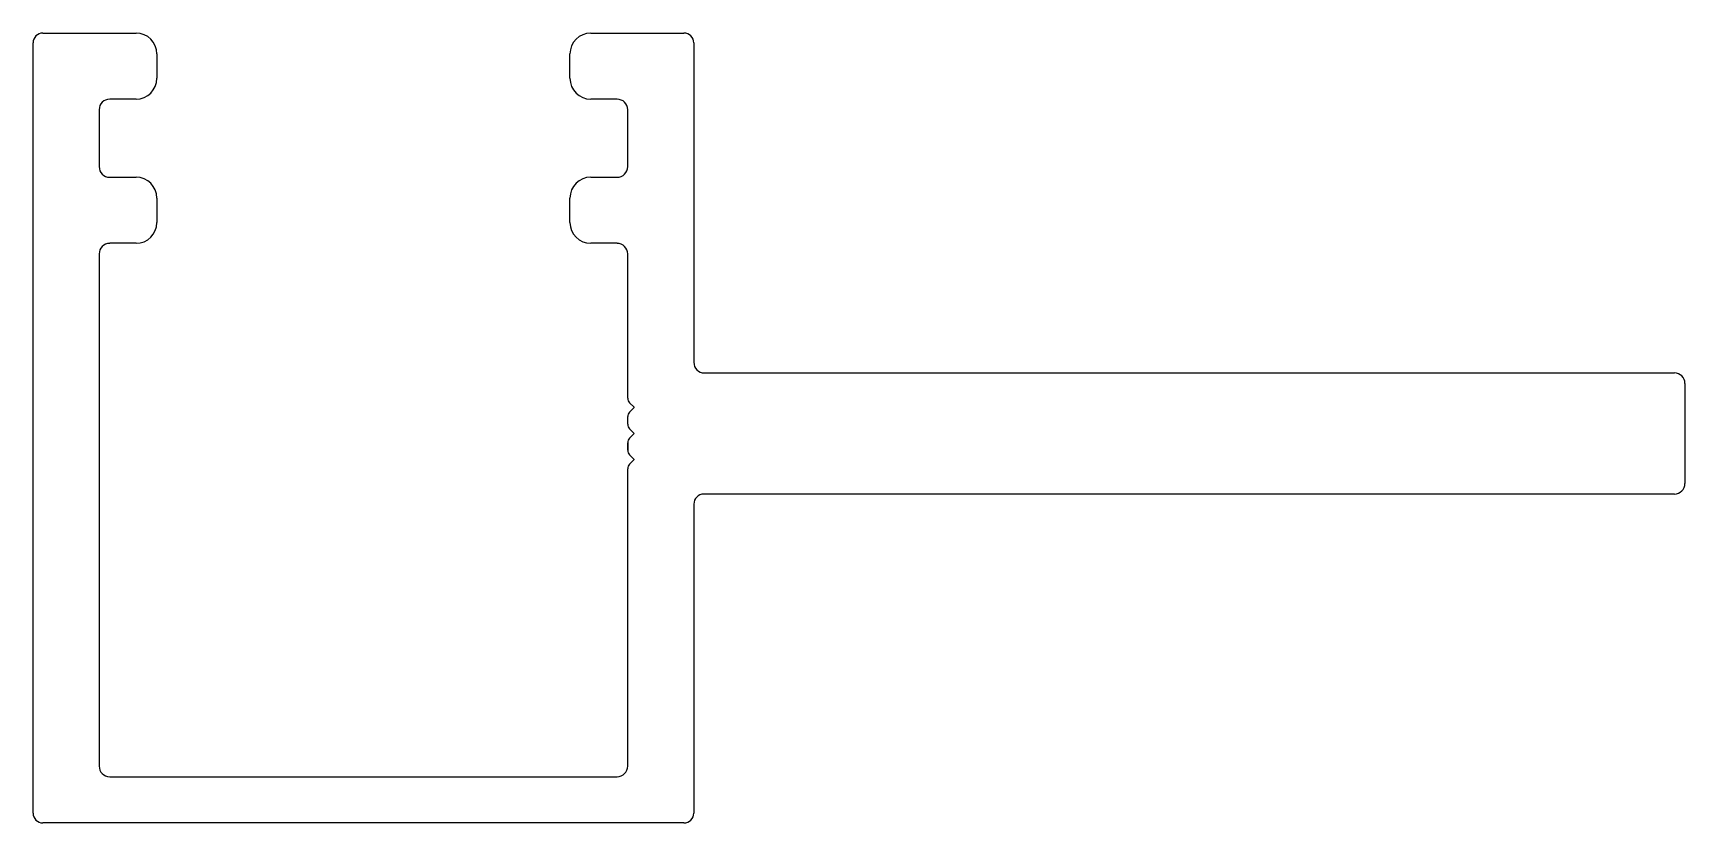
# Model space of a CAD drawing. Extents: x -24.9 to 38.6, y 0.3 to 30.6.
import ezdxf

# ---------------------------------------------------------------- set-up
doc = ezdxf.new("R2010")
doc.units = 0
doc.layers.add('5', color=7, linetype='CONTINUOUS')

msp = doc.modelspace()

# ---------------------------------------------------------------- linework, layer by layer
at = {"layer": '5', "color": 7, "linetype": 'CONTINUOUS'}
for p, q in [((-24.558, 30.638), (-20.979, 30.638)), ((-3.499, 30.638), (0.08, 30.638)), ((-24.939, 3.841), (-24.939, 30.257)), ((0.461, 30.257), (0.461, 17.985)), ((-20.179, 29.838), (-20.179, 28.898)), ((-4.299, 28.898), (-4.299, 29.838)), ((-20.979, 28.098), (-21.993, 28.098)), ((-2.486, 28.098), (-3.499, 28.098)), ((-22.399, 27.691), (-22.399, 25.504)), ((-2.079, 25.504), (-2.079, 27.691)), ((-21.993, 25.098), (-20.979, 25.098)), ((-3.499, 25.098), (-2.486, 25.098)), ((-20.179, 24.298), (-20.179, 23.358)), ((-4.299, 23.358), (-4.299, 24.298)), ((-20.979, 22.558), (-21.993, 22.558)), ((-2.486, 22.558), (-3.499, 22.558)), ((-22.399, 22.151), (-22.399, 5.644)), ((-2.079, 16.604), (-2.079, 22.151)), ((0.867, 17.579), (38.154, 17.579)), ((38.561, 17.173), (38.561, 13.328)), ((-2.079, 15.604), (-2.079, 15.897)), ((-1.835, 16.256), (-2.006, 16.427)), ((-2.006, 16.073), (-1.835, 16.244)), ((-1.835, 15.256), (-2.006, 15.427)), ((-2.006, 15.073), (-1.835, 15.245)), ((-2.079, 14.604), (-2.079, 14.897)), ((-2.079, 14.897), (-2.079, 14.604)), ((-2.079, 14.604), (-2.079, 14.897)), ((-2.079, 14.897), (-2.079, 14.604)), ((-2.079, 14.604), (-2.079, 14.897)), ((-1.835, 14.256), (-2.006, 14.427)), ((-2.006, 14.073), (-1.835, 14.245)), ((-2.079, 5.644), (-2.079, 13.897)), ((-2.079, 13.897), (-2.079, 13.897)), ((-2.079, 13.897), (-2.079, 13.897)), ((38.154, 12.921), (0.842, 12.921)), ((0.461, 12.54), (0.461, 3.841)), ((-22.399, 5.644), (-22.399, 2.469)), ((-2.079, 2.469), (-2.079, 5.644)), ((-24.939, 0.666), (-24.939, 3.841)), ((0.461, 3.841), (0.461, 0.666)), ((-21.993, 2.063), (-13.593, 2.063)), ((-13.593, 2.063), (-10.886, 2.063)), ((-10.886, 2.063), (-2.486, 2.063)), ((0.08, 0.285), (-24.558, 0.285))]:
    msp.add_line(p, q, dxfattribs=at)
for centre, radius, start, end in [((-24.558, 30.257), 0.381, 90, 180), ((-20.979, 29.838), 0.8, 0, 90), ((-3.499, 29.838), 0.8, 90, 180), ((0.08, 30.257), 0.381, 360, 90), ((-20.979, 28.898), 0.8, 270, 360), ((-3.499, 28.898), 0.8, 180, 270), ((-21.993, 27.691), 0.406, 90, 180), ((-2.486, 27.691), 0.406, 360, 90), ((-21.993, 25.504), 0.406, 180, 270), ((-2.486, 25.504), 0.406, 270, 360), ((-20.979, 24.298), 0.8, 0, 90), ((-3.499, 24.298), 0.8, 90, 180), ((-20.979, 23.358), 0.8, 270, 360), ((-3.499, 23.358), 0.8, 180, 270), ((-21.993, 22.151), 0.406, 90, 180), ((-2.486, 22.151), 0.406, 360, 90), ((0.867, 17.985), 0.406, 180, 270), ((38.154, 17.173), 0.406, 360, 90), ((-1.83, 16.604), 0.25, 180, 225), ((-1.83, 15.897), 0.25, 135, 180), ((-1.841, 16.25), 0.008, 315, 45), ((-1.83, 15.604), 0.25, 180, 225), ((-1.841, 15.25), 0.008, 315, 45), ((-1.83, 14.897), 0.25, 135, 180), ((-1.83, 14.604), 0.25, 180, 225), ((-1.83, 13.897), 0.25, 135, 180), ((-1.841, 14.25), 0.008, 315, 45), ((0.842, 12.54), 0.381, 90, 180), ((38.154, 13.328), 0.406, 270, 360), ((-21.993, 2.469), 0.406, 180, 270), ((-2.486, 2.469), 0.406, 270, 0), ((-24.558, 0.666), 0.381, 180, 270), ((0.08, 0.666), 0.381, 270, 360)]:
    msp.add_arc(centre, radius, start, end, dxfattribs=at)

doc.saveas('drawing.dxf')
